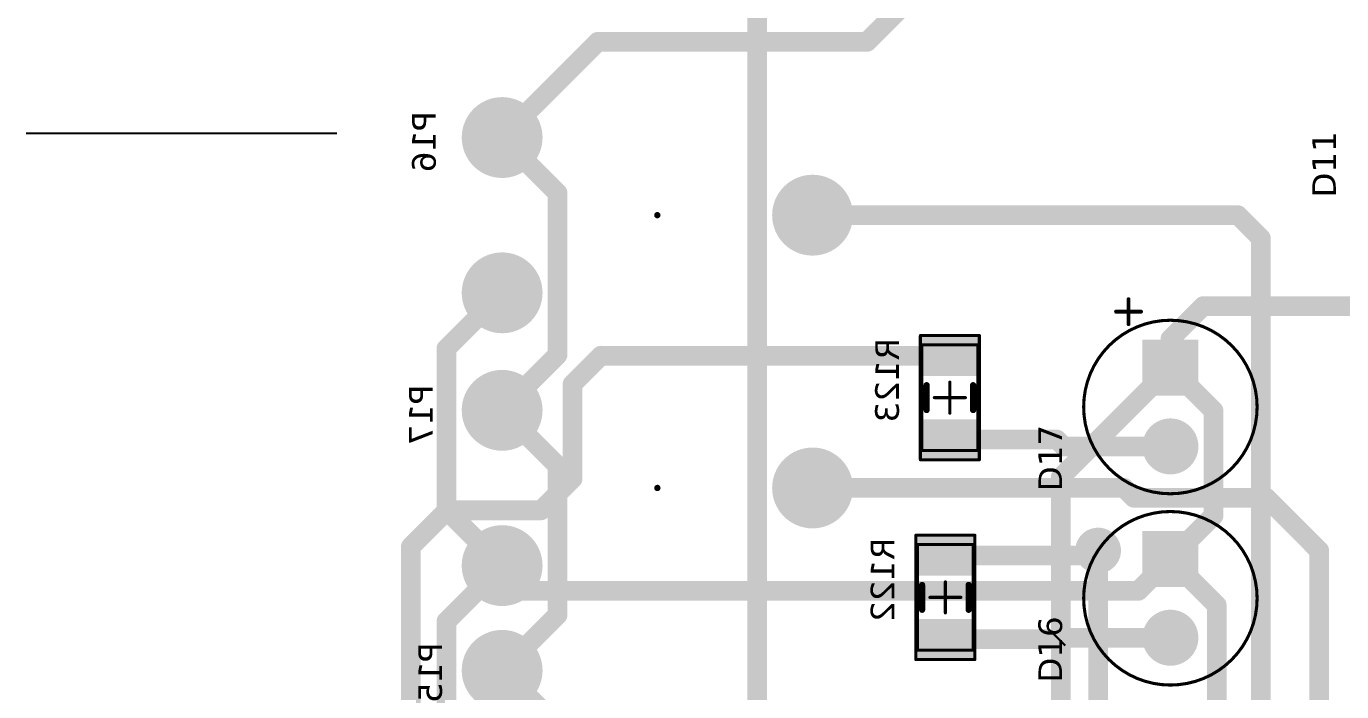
# Model space of a CAD drawing. Header units: millimetres. Extents: x 28 to 434, y 70 to 207.
# Drawn here: x 350.57 to 392.95, y 108.26 to 129.69 of the extents above; entities that cross this region are included whole.
import ezdxf

# ---------------------------------------------------------------- set-up
doc = ezdxf.new("R2010")
doc.units = ezdxf.units.MM
doc.header["$LTSCALE"] = 0.5
doc.layers.get('0').update_dxf_attribs({"color": 250})
for name, color, linetype in [('BottomLayer', 5, 'Continuous'), ('BottomOverlay', 54, 'Continuous'), ('BottomSolder', 6, 'Continuous'), ('Mechanical13', 56, 'Continuous'), ('Mechanical15', 56, 'Continuous'), ('MultiLayer', 9, 'Continuous'), ('TopLayer', 1, 'Continuous'), ('TopOverlay', 2, 'Continuous'), ('TopPaste', 8, 'Continuous'), ('TopSolder', 216, 'Continuous')]:
    doc.layers.add(name, color=color, linetype=linetype)
doc.styles.get("Standard").update_dxf_attribs({"font": 'verdana.ttf'})

# ---------------------------------------------------------------- blocks, each defined once
blk = doc.blocks.new('TRIMMER_2')
at = {"layer": 'BottomLayer', "const_width": 1.2}
for points in [[(-0.6, 5, 1), (0.6, 5, 1)], [(-3.1, -5, 1), (-1.9, -5, 1)], [(1.9, -5, 1), (3.1, -5, 1)]]:
    blk.add_lwpolyline(points, format="xyb", close=True, dxfattribs=at)
at = {"layer": 'BottomSolder'}
for points, const_width in [([(-0.651, 5, 1), (0.651, 5, 1)], 1.302), ([(-0.051, 0, 1), (0.051, 0, 1)], 0.102), ([(-3.151, -5, 1), (-1.849, -5, 1)], 1.302), ([(1.849, -5, 1), (3.151, -5, 1)], 1.302)]:
    blk.add_lwpolyline(points, format="xyb", close=True, dxfattribs=dict(at, const_width=const_width))
at = {"layer": 'MultiLayer', "const_width": 1.2}
for points in [[(-0.6, 5, 1), (0.6, 5, 1)], [(-3.1, -5, 1), (-1.9, -5, 1)], [(1.9, -5, 1), (3.1, -5, 1)]]:
    blk.add_lwpolyline(points, format="xyb", close=True, dxfattribs=at)
at = {"layer": 'TopLayer', "const_width": 1.2}
for points in [[(-0.6, 5, 1), (0.6, 5, 1)], [(-3.1, -5, 1), (-1.9, -5, 1)], [(1.9, -5, 1), (3.1, -5, 1)]]:
    blk.add_lwpolyline(points, format="xyb", close=True, dxfattribs=at)
at = {"layer": 'TopSolder'}
for points, const_width in [([(-0.651, 5, 1), (0.651, 5, 1)], 1.302), ([(-0.051, 0, 1), (0.051, 0, 1)], 0.102), ([(-3.151, -5, 1), (-1.849, -5, 1)], 1.302), ([(1.849, -5, 1), (3.151, -5, 1)], 1.302)]:
    blk.add_lwpolyline(points, format="xyb", close=True, dxfattribs=dict(at, const_width=const_width))
blk = doc.blocks.new('C1206_14')
at = {"layer": 'Mechanical13', "const_width": 0.1}
for points in [[(-1.7, 0.9), (1.7, 0.9)], [(-1.7, -0.9), (-1.7, 0.9)], [(1.7, -0.9), (1.7, 0.9)], [(-1.7, -0.9), (1.7, -0.9)]]:
    blk.add_lwpolyline(points, dxfattribs=at)
at = {"layer": 'Mechanical13', "const_width": 0.05}
for points in [[(-1.725, 0.9, 1), (-1.675, 0.9, 1)], [(-1.725, 0.9, 1), (-1.675, 0.9, 1)], [(1.675, 0.9, 1), (1.725, 0.9, 1)], [(1.675, 0.9, 1), (1.725, 0.9, 1)], [(-1.725, -0.9, 1), (-1.675, -0.9, 1)], [(-1.725, -0.9, 1), (-1.675, -0.9, 1)], [(1.675, -0.9, 1), (1.725, -0.9, 1)], [(1.675, -0.9, 1), (1.725, -0.9, 1)]]:
    blk.add_lwpolyline(points, format="xyb", close=True, dxfattribs=at)
at = {"layer": 'Mechanical15', "const_width": 0.1}
for points in [[(-2, 0.95), (2, 0.95)], [(-2, -0.95), (-2, 0.95)], [(2, -0.95), (2, 0.95)], [(0, -0.5), (0, 0.5)], [(-0.5, 0), (0.5, 0)], [(-2, -0.95), (2, -0.95)]]:
    blk.add_lwpolyline(points, dxfattribs=at)
at = {"layer": 'Mechanical15', "const_width": 0.05}
for points in [[(-2.025, 0.95, 1), (-1.975, 0.95, 1)], [(-2.025, 0.95, 1), (-1.975, 0.95, 1)], [(1.975, 0.95, 1), (2.025, 0.95, 1)], [(1.975, 0.95, 1), (2.025, 0.95, 1)], [(-0.025, 0.5, 1), (0.025, 0.5, 1)], [(-0.525, 0, 1), (-0.475, 0, 1)], [(0.475, 0, 1), (0.525, 0, 1)], [(-0.025, -0.5, 1), (0.025, -0.5, 1)], [(-2.025, -0.95, 1), (-1.975, -0.95, 1)], [(-2.025, -0.95, 1), (-1.975, -0.95, 1)], [(1.975, -0.95, 1), (2.025, -0.95, 1)], [(1.975, -0.95, 1), (2.025, -0.95, 1)]]:
    blk.add_lwpolyline(points, format="xyb", close=True, dxfattribs=at)
at = {"layer": 'TopLayer'}
for points in [[(-0.8, -0.85), (-0.8, 0.85), (-1.9, -0.85), (-1.9, 0.85)], [(1.9, -0.85), (1.9, 0.85), (0.8, -0.85), (0.8, 0.85)]]:
    blk.add_solid(points, dxfattribs=at)
at = {"layer": 'TopOverlay', "const_width": 0.2}
for points in [[(-0.4, 0.75), (0.4, 0.75)], [(-0.4, -0.75), (0.4, -0.75)]]:
    blk.add_lwpolyline(points, dxfattribs=at)
at = {"layer": 'TopOverlay', "const_width": 0.1}
for points in [[(-0.45, 0.75, 1), (-0.35, 0.75, 1)], [(0.35, 0.75, 1), (0.45, 0.75, 1)], [(-0.45, -0.75, 1), (-0.35, -0.75, 1)], [(0.35, -0.75, 1), (0.45, -0.75, 1)]]:
    blk.add_lwpolyline(points, format="xyb", close=True, dxfattribs=at)
at = {"layer": 'TopPaste'}
for points in [[(-0.8, -0.85), (-0.8, 0.85), (-1.9, -0.85), (-1.9, 0.85)], [(1.9, -0.85), (1.9, 0.85), (0.8, -0.85), (0.8, 0.85)]]:
    blk.add_solid(points, dxfattribs=at)
at = {"layer": 'TopSolder'}
for points in [[(-0.698, -0.952), (-0.698, 0.952), (-2.002, -0.952), (-2.002, 0.952)], [(2.002, -0.952), (2.002, 0.952), (0.698, -0.952), (0.698, 0.952)]]:
    blk.add_solid(points, dxfattribs=at)
blk = doc.blocks.new('C1206_15')
at = {"layer": 'Mechanical13', "const_width": 0.1}
for points in [[(-1.7, 0.9), (1.7, 0.9)], [(-1.7, -0.9), (-1.7, 0.9)], [(1.7, -0.9), (1.7, 0.9)], [(-1.7, -0.9), (1.7, -0.9)]]:
    blk.add_lwpolyline(points, dxfattribs=at)
at = {"layer": 'Mechanical13', "const_width": 0.05}
for points in [[(-1.725, 0.9, 1), (-1.675, 0.9, 1)], [(-1.725, 0.9, 1), (-1.675, 0.9, 1)], [(1.675, 0.9, 1), (1.725, 0.9, 1)], [(1.675, 0.9, 1), (1.725, 0.9, 1)], [(-1.725, -0.9, 1), (-1.675, -0.9, 1)], [(-1.725, -0.9, 1), (-1.675, -0.9, 1)], [(1.675, -0.9, 1), (1.725, -0.9, 1)], [(1.675, -0.9, 1), (1.725, -0.9, 1)]]:
    blk.add_lwpolyline(points, format="xyb", close=True, dxfattribs=at)
at = {"layer": 'Mechanical15', "const_width": 0.1}
for points in [[(-2, 0.95), (2, 0.95)], [(-2, -0.95), (-2, 0.95)], [(2, -0.95), (2, 0.95)], [(0, -0.5), (0, 0.5)], [(-0.5, 0), (0.5, 0)], [(-2, -0.95), (2, -0.95)]]:
    blk.add_lwpolyline(points, dxfattribs=at)
at = {"layer": 'Mechanical15', "const_width": 0.05}
for points in [[(-2.025, 0.95, 1), (-1.975, 0.95, 1)], [(-2.025, 0.95, 1), (-1.975, 0.95, 1)], [(1.975, 0.95, 1), (2.025, 0.95, 1)], [(1.975, 0.95, 1), (2.025, 0.95, 1)], [(-0.025, 0.5, 1), (0.025, 0.5, 1)], [(-0.525, 0, 1), (-0.475, 0, 1)], [(0.475, 0, 1), (0.525, 0, 1)], [(-0.025, -0.5, 1), (0.025, -0.5, 1)], [(-2.025, -0.95, 1), (-1.975, -0.95, 1)], [(-2.025, -0.95, 1), (-1.975, -0.95, 1)], [(1.975, -0.95, 1), (2.025, -0.95, 1)], [(1.975, -0.95, 1), (2.025, -0.95, 1)]]:
    blk.add_lwpolyline(points, format="xyb", close=True, dxfattribs=at)
at = {"layer": 'TopLayer'}
for points in [[(-0.8, -0.85), (-0.8, 0.85), (-1.9, -0.85), (-1.9, 0.85)], [(1.9, -0.85), (1.9, 0.85), (0.8, -0.85), (0.8, 0.85)]]:
    blk.add_solid(points, dxfattribs=at)
at = {"layer": 'TopOverlay', "const_width": 0.2}
for points in [[(-0.4, 0.75), (0.4, 0.75)], [(-0.4, -0.75), (0.4, -0.75)]]:
    blk.add_lwpolyline(points, dxfattribs=at)
at = {"layer": 'TopOverlay', "const_width": 0.1}
for points in [[(-0.45, 0.75, 1), (-0.35, 0.75, 1)], [(0.35, 0.75, 1), (0.45, 0.75, 1)], [(-0.45, -0.75, 1), (-0.35, -0.75, 1)], [(0.35, -0.75, 1), (0.45, -0.75, 1)]]:
    blk.add_lwpolyline(points, format="xyb", close=True, dxfattribs=at)
at = {"layer": 'TopPaste'}
for points in [[(-0.8, -0.85), (-0.8, 0.85), (-1.9, -0.85), (-1.9, 0.85)], [(1.9, -0.85), (1.9, 0.85), (0.8, -0.85), (0.8, 0.85)]]:
    blk.add_solid(points, dxfattribs=at)
at = {"layer": 'TopSolder'}
for points in [[(-0.698, -0.952), (-0.698, 0.952), (-2.002, -0.952), (-2.002, 0.952)], [(2.002, -0.952), (2.002, 0.952), (0.698, -0.952), (0.698, 0.952)]]:
    blk.add_solid(points, dxfattribs=at)
blk = doc.blocks.new('TRIMMER_60')
at = {"layer": 'BottomLayer', "const_width": 1.2}
for points in [[(-0.6, 5, 1), (0.6, 5, 1)], [(-3.1, -5, 1), (-1.9, -5, 1)], [(1.9, -5, 1), (3.1, -5, 1)]]:
    blk.add_lwpolyline(points, format="xyb", close=True, dxfattribs=at)
at = {"layer": 'BottomSolder'}
for points, const_width in [([(-0.651, 5, 1), (0.651, 5, 1)], 1.302), ([(-0.051, 0, 1), (0.051, 0, 1)], 0.102), ([(-3.151, -5, 1), (-1.849, -5, 1)], 1.302), ([(1.849, -5, 1), (3.151, -5, 1)], 1.302)]:
    blk.add_lwpolyline(points, format="xyb", close=True, dxfattribs=dict(at, const_width=const_width))
at = {"layer": 'MultiLayer', "const_width": 1.2}
for points in [[(-0.6, 5, 1), (0.6, 5, 1)], [(-3.1, -5, 1), (-1.9, -5, 1)], [(1.9, -5, 1), (3.1, -5, 1)]]:
    blk.add_lwpolyline(points, format="xyb", close=True, dxfattribs=at)
at = {"layer": 'TopLayer', "const_width": 1.2}
for points in [[(-0.6, 5, 1), (0.6, 5, 1)], [(-3.1, -5, 1), (-1.9, -5, 1)], [(1.9, -5, 1), (3.1, -5, 1)]]:
    blk.add_lwpolyline(points, format="xyb", close=True, dxfattribs=at)
at = {"layer": 'TopSolder'}
for points, const_width in [([(-0.651, 5, 1), (0.651, 5, 1)], 1.302), ([(-0.051, 0, 1), (0.051, 0, 1)], 0.102), ([(-3.151, -5, 1), (-1.849, -5, 1)], 1.302), ([(1.849, -5, 1), (3.151, -5, 1)], 1.302)]:
    blk.add_lwpolyline(points, format="xyb", close=True, dxfattribs=dict(at, const_width=const_width))
blk = doc.blocks.new('TRIMMER_61')
at = {"layer": 'BottomLayer', "const_width": 1.2}
for points in [[(-0.6, 5, 1), (0.6, 5, 1)], [(-3.1, -5, 1), (-1.9, -5, 1)], [(1.9, -5, 1), (3.1, -5, 1)]]:
    blk.add_lwpolyline(points, format="xyb", close=True, dxfattribs=at)
at = {"layer": 'BottomSolder'}
for points, const_width in [([(-0.651, 5, 1), (0.651, 5, 1)], 1.302), ([(-0.051, 0, 1), (0.051, 0, 1)], 0.102), ([(-3.151, -5, 1), (-1.849, -5, 1)], 1.302), ([(1.849, -5, 1), (3.151, -5, 1)], 1.302)]:
    blk.add_lwpolyline(points, format="xyb", close=True, dxfattribs=dict(at, const_width=const_width))
at = {"layer": 'MultiLayer', "const_width": 1.2}
for points in [[(-0.6, 5, 1), (0.6, 5, 1)], [(-3.1, -5, 1), (-1.9, -5, 1)], [(1.9, -5, 1), (3.1, -5, 1)]]:
    blk.add_lwpolyline(points, format="xyb", close=True, dxfattribs=at)
at = {"layer": 'TopLayer', "const_width": 1.2}
for points in [[(-0.6, 5, 1), (0.6, 5, 1)], [(-3.1, -5, 1), (-1.9, -5, 1)], [(1.9, -5, 1), (3.1, -5, 1)]]:
    blk.add_lwpolyline(points, format="xyb", close=True, dxfattribs=at)
at = {"layer": 'TopSolder'}
for points, const_width in [([(-0.651, 5, 1), (0.651, 5, 1)], 1.302), ([(-0.051, 0, 1), (0.051, 0, 1)], 0.102), ([(-3.151, -5, 1), (-1.849, -5, 1)], 1.302), ([(1.849, -5, 1), (3.151, -5, 1)], 1.302)]:
    blk.add_lwpolyline(points, format="xyb", close=True, dxfattribs=dict(at, const_width=const_width))
blk = doc.blocks.new('LED_B_73')
at = {"layer": 'BottomLayer', "const_width": 0.8}
blk.add_lwpolyline([(2.14, 0, 1), (2.94, 0, 1)], format="xyb", close=True, dxfattribs=at)
at = {"layer": 'BottomLayer'}
blk.add_solid([(-0.8, -0.8), (0.8, -0.8), (-0.8, 0.8), (0.8, 0.8)], dxfattribs=at)
at = {"layer": 'BottomOverlay'}
for points, const_width in [([(4.064, 0, 1), (-1.524, 0, 1)], 0.1), ([(-1.549, 0, 1), (-1.499, 0, 1)], 0.05), ([(4.039, 0, 1), (4.089, 0, 1)], 0.05)]:
    blk.add_lwpolyline(points, format="xyb", close=True, dxfattribs=dict(at, const_width=const_width))
at = {"layer": 'BottomSolder', "const_width": 0.902}
blk.add_lwpolyline([(2.089, 0, 1), (2.991, 0, 1)], format="xyb", close=True, dxfattribs=at)
at = {"layer": 'BottomSolder'}
blk.add_solid([(-0.902, -0.902), (0.902, -0.902), (-0.902, 0.902), (0.902, 0.902)], dxfattribs=at)
at = {"layer": 'MultiLayer', "const_width": 0.8}
blk.add_lwpolyline([(2.14, 0, 1), (2.94, 0, 1)], format="xyb", close=True, dxfattribs=at)
at = {"layer": 'MultiLayer'}
blk.add_solid([(-0.8, -0.8), (0.8, -0.8), (-0.8, 0.8), (0.8, 0.8)], dxfattribs=at)
at = {"layer": 'TopLayer', "const_width": 0.8}
blk.add_lwpolyline([(2.14, 0, 1), (2.94, 0, 1)], format="xyb", close=True, dxfattribs=at)
at = {"layer": 'TopLayer'}
blk.add_solid([(-0.8, -0.8), (0.8, -0.8), (-0.8, 0.8), (0.8, 0.8)], dxfattribs=at)
at = {"layer": 'TopSolder', "const_width": 0.902}
blk.add_lwpolyline([(2.089, 0, 1), (2.991, 0, 1)], format="xyb", close=True, dxfattribs=at)
at = {"layer": 'TopSolder'}
blk.add_solid([(-0.902, -0.902), (0.902, -0.902), (-0.902, 0.902), (0.902, 0.902)], dxfattribs=at)
blk = doc.blocks.new('LED_B_74')
at = {"layer": 'BottomLayer', "const_width": 0.8}
blk.add_lwpolyline([(2.14, 0, 1), (2.94, 0, 1)], format="xyb", close=True, dxfattribs=at)
at = {"layer": 'BottomLayer'}
blk.add_solid([(-0.8, -0.8), (0.8, -0.8), (-0.8, 0.8), (0.8, 0.8)], dxfattribs=at)
at = {"layer": 'BottomOverlay'}
for points, const_width in [([(4.064, 0, 1), (-1.524, 0, 1)], 0.1), ([(-1.549, 0, 1), (-1.499, 0, 1)], 0.05), ([(4.039, 0, 1), (4.089, 0, 1)], 0.05)]:
    blk.add_lwpolyline(points, format="xyb", close=True, dxfattribs=dict(at, const_width=const_width))
at = {"layer": 'BottomSolder', "const_width": 0.902}
blk.add_lwpolyline([(2.089, 0, 1), (2.991, 0, 1)], format="xyb", close=True, dxfattribs=at)
at = {"layer": 'BottomSolder'}
blk.add_solid([(-0.902, -0.902), (0.902, -0.902), (-0.902, 0.902), (0.902, 0.902)], dxfattribs=at)
at = {"layer": 'MultiLayer', "const_width": 0.8}
blk.add_lwpolyline([(2.14, 0, 1), (2.94, 0, 1)], format="xyb", close=True, dxfattribs=at)
at = {"layer": 'MultiLayer'}
blk.add_solid([(-0.8, -0.8), (0.8, -0.8), (-0.8, 0.8), (0.8, 0.8)], dxfattribs=at)
at = {"layer": 'TopLayer', "const_width": 0.8}
blk.add_lwpolyline([(2.14, 0, 1), (2.94, 0, 1)], format="xyb", close=True, dxfattribs=at)
at = {"layer": 'TopLayer'}
blk.add_solid([(-0.8, -0.8), (0.8, -0.8), (-0.8, 0.8), (0.8, 0.8)], dxfattribs=at)
at = {"layer": 'TopSolder', "const_width": 0.902}
blk.add_lwpolyline([(2.089, 0, 1), (2.991, 0, 1)], format="xyb", close=True, dxfattribs=at)
at = {"layer": 'TopSolder'}
blk.add_solid([(-0.902, -0.902), (0.902, -0.902), (-0.902, 0.902), (0.902, 0.902)], dxfattribs=at)
blk = doc.blocks.new('summing_circuit_1')
at = {"layer": 'BottomLayer', "const_width": 0.635}
for points in [[(112.4, 105.9), (114.196, 107.696)], [(114.196, 107.696), (119.388, 107.696)], [(119.388, 107.696), (121.184, 105.9)], [(121.184, 105.9), (122.98, 107.696)], [(122.98, 107.696), (127.762, 107.696)], [(107.4, 105.9), (109.185, 104.115)], [(114.399, 104.115), (116.184, 105.9)], [(116.184, 105.9), (117.97, 104.115)], [(122.772, 104.115), (124.558, 105.9)], [(124.558, 105.9), (126.343, 104.115)], [(109.185, 104.115), (114.399, 104.115)], [(117.97, 104.115), (122.772, 104.115)], [(41.344, 97.688), (138.049, 97.688)], [(109.9, 82.2), (109.9, 95.9)], [(114.807, 84.372), (118.341, 87.906)], [(118.341, 87.906), (137.506, 87.906)], [(120.7, 86.7), (137.455, 86.7)], [(114.807, 84.372), (116.197, 82.982)], [(119.577, 82.982), (120.967, 84.372)], [(120.967, 84.372), (122.459, 82.88)], [(116.197, 82.982), (119.577, 82.982)], [(122.459, 82.88), (125.726, 82.88)], [(109.9, 82.2), (110.642, 81.458)], [(110.642, 81.458), (140.517, 81.458)]]:
    blk.add_lwpolyline(points, dxfattribs=at)
at = {"layer": 'BottomLayer'}
for points, const_width in [([(114.037, 107.696, 1), (114.355, 107.696, 1)], 0.318), ([(114.037, 107.696, 1), (114.355, 107.696, 1)], 0.318), ([(119.229, 107.696, 1), (119.547, 107.696, 1)], 0.318), ([(119.229, 107.696, 1), (119.547, 107.696, 1)], 0.318), ([(122.821, 107.696, 1), (123.139, 107.696, 1)], 0.318), ([(122.821, 107.696, 1), (123.139, 107.696, 1)], 0.318), ([(107.241, 105.9, 1), (107.559, 105.9, 1)], 0.318), ([(112.241, 105.9, 1), (112.559, 105.9, 1)], 0.318), ([(116.025, 105.9, 1), (116.343, 105.9, 1)], 0.318), ([(116.025, 105.9, 1), (116.343, 105.9, 1)], 0.318), ([(121.025, 105.9, 1), (121.343, 105.9, 1)], 0.318), ([(121.025, 105.9, 1), (121.343, 105.9, 1)], 0.318), ([(124.399, 105.9, 1), (124.717, 105.9, 1)], 0.318), ([(124.399, 105.9, 1), (124.717, 105.9, 1)], 0.318), ([(109.027, 104.115, 1), (109.344, 104.115, 1)], 0.318), ([(109.027, 104.115, 1), (109.344, 104.115, 1)], 0.318), ([(114.24, 104.115, 1), (114.557, 104.115, 1)], 0.318), ([(114.24, 104.115, 1), (114.557, 104.115, 1)], 0.318), ([(117.811, 104.115, 1), (118.128, 104.115, 1)], 0.318), ([(117.811, 104.115, 1), (118.128, 104.115, 1)], 0.318), ([(122.614, 104.115, 1), (122.931, 104.115, 1)], 0.318), ([(122.614, 104.115, 1), (122.931, 104.115, 1)], 0.318), ([(109.741, 95.9, 1), (110.059, 95.9, 1)], 0.318), ([(118.183, 87.906, 1), (118.5, 87.906, 1)], 0.318), ([(118.183, 87.906, 1), (118.5, 87.906, 1)], 0.318), ([(120.382, 86.7, 1), (121.017, 86.7, 1)], 0.635), ([(120.541, 86.7, 1), (120.859, 86.7, 1)], 0.318), ([(114.648, 84.372, 1), (114.966, 84.372, 1)], 0.318), ([(114.648, 84.372, 1), (114.966, 84.372, 1)], 0.318), ([(120.808, 84.372, 1), (121.126, 84.372, 1)], 0.318), ([(120.808, 84.372, 1), (121.126, 84.372, 1)], 0.318), ([(116.038, 82.982, 1), (116.356, 82.982, 1)], 0.318), ([(116.038, 82.982, 1), (116.356, 82.982, 1)], 0.318), ([(119.418, 82.982, 1), (119.735, 82.982, 1)], 0.318), ([(119.418, 82.982, 1), (119.735, 82.982, 1)], 0.318), ([(122.3, 82.88, 1), (122.617, 82.88, 1)], 0.318), ([(122.3, 82.88, 1), (122.617, 82.88, 1)], 0.318), ([(109.741, 82.2, 1), (110.059, 82.2, 1)], 0.318), ([(109.741, 82.2, 1), (110.059, 82.2, 1)], 0.318), ([(110.484, 81.458, 1), (110.801, 81.458, 1)], 0.318), ([(110.484, 81.458, 1), (110.801, 81.458, 1)], 0.318)]:
    blk.add_lwpolyline(points, format="xyb", close=True, dxfattribs=dict(at, const_width=const_width))
at = {"layer": 'BottomSolder', "const_width": 0.737}
blk.add_lwpolyline([(120.332, 86.7, 1), (121.068, 86.7, 1)], format="xyb", close=True, dxfattribs=at)
at = {"layer": 'MultiLayer', "const_width": 0.635}
blk.add_lwpolyline([(120.382, 86.7, 1), (121.017, 86.7, 1)], format="xyb", close=True, dxfattribs=at)
at = {"layer": 'TopLayer', "const_width": 0.635}
for points in [[(119.405, 107.671), (120.574, 108.839)], [(120.574, 108.839), (153.06, 108.839)], [(119.405, 104.648), (119.405, 107.671)], [(104.318, 102.818), (107.4, 105.9)], [(121.184, 105.9), (121.996, 105.9)], [(121.996, 85.401), (121.996, 105.9)], [(118.389, 103.632), (119.405, 104.648)], [(114.425, 102.715), (115.341, 103.632)], [(115.341, 103.632), (118.389, 103.632)], [(104.318, 94.147), (104.318, 102.818)], [(114.425, 91.476), (114.425, 102.715)], [(118.684, 85.862), (118.684, 95.9)], [(99.51, 89.339), (104.318, 94.147)], [(117.125, 88.03), (117.125, 91.476)], [(120.857, 86.857), (120.857, 91.621)], [(123.557, 88.01), (123.557, 91.621)], [(117.125, 88.03), (117.347, 87.808)], [(123.507, 87.96), (123.557, 88.01)], [(123.507, 84.372), (123.507, 87.96)], [(117.347, 84.372), (117.347, 87.808)], [(120.7, 86.7), (120.857, 86.857)], [(118.684, 85.862), (118.999, 85.547)], [(118.999, 81.28), (118.999, 85.547)], [(120.967, 84.372), (121.996, 85.401)], [(112.827, 83.312), (113.887, 84.372)], [(113.887, 84.372), (114.807, 84.372)], [(112.827, 72.314), (112.827, 83.312)], [(118.999, 81.28), (120.701, 79.578)], [(120.701, 79.578), (148.2, 79.578)]]:
    blk.add_lwpolyline(points, dxfattribs=at)
at = {"layer": 'TopLayer'}
for points, const_width in [([(120.415, 108.839, 1), (120.733, 108.839, 1)], 0.318), ([(120.415, 108.839, 1), (120.733, 108.839, 1)], 0.318), ([(119.247, 107.671, 1), (119.564, 107.671, 1)], 0.318), ([(119.247, 107.671, 1), (119.564, 107.671, 1)], 0.318), ([(107.241, 105.9, 1), (107.559, 105.9, 1)], 0.318), ([(121.025, 105.9, 1), (121.343, 105.9, 1)], 0.318), ([(121.837, 105.9, 1), (122.155, 105.9, 1)], 0.318), ([(121.837, 105.9, 1), (122.155, 105.9, 1)], 0.318), ([(119.247, 104.648, 1), (119.564, 104.648, 1)], 0.318), ([(119.247, 104.648, 1), (119.564, 104.648, 1)], 0.318), ([(115.183, 103.632, 1), (115.5, 103.632, 1)], 0.318), ([(115.183, 103.632, 1), (115.5, 103.632, 1)], 0.318), ([(118.231, 103.632, 1), (118.548, 103.632, 1)], 0.318), ([(118.231, 103.632, 1), (118.548, 103.632, 1)], 0.318), ([(104.159, 102.818, 1), (104.477, 102.818, 1)], 0.318), ([(104.159, 102.818, 1), (104.477, 102.818, 1)], 0.318), ([(114.266, 102.715, 1), (114.584, 102.715, 1)], 0.318), ([(114.266, 102.715, 1), (114.584, 102.715, 1)], 0.318), ([(118.525, 95.9, 1), (118.843, 95.9, 1)], 0.318), ([(104.159, 94.147, 1), (104.477, 94.147, 1)], 0.318), ([(104.159, 94.147, 1), (104.477, 94.147, 1)], 0.318), ([(114.266, 91.476, 1), (114.584, 91.476, 1)], 0.318), ([(116.966, 91.476, 1), (117.284, 91.476, 1)], 0.318), ([(120.698, 91.621, 1), (121.016, 91.621, 1)], 0.318), ([(123.398, 91.621, 1), (123.716, 91.621, 1)], 0.318), ([(116.966, 88.03, 1), (117.284, 88.03, 1)], 0.318), ([(116.966, 88.03, 1), (117.284, 88.03, 1)], 0.318), ([(123.348, 87.96, 1), (123.666, 87.96, 1)], 0.318), ([(123.348, 87.96, 1), (123.666, 87.96, 1)], 0.318), ([(123.398, 88.01, 1), (123.716, 88.01, 1)], 0.318), ([(123.398, 88.01, 1), (123.716, 88.01, 1)], 0.318), ([(117.188, 87.808, 1), (117.506, 87.808, 1)], 0.318), ([(117.188, 87.808, 1), (117.506, 87.808, 1)], 0.318), ([(120.382, 86.7, 1), (121.017, 86.7, 1)], 0.635), ([(120.541, 86.7, 1), (120.859, 86.7, 1)], 0.318), ([(120.698, 86.857, 1), (121.016, 86.857, 1)], 0.318), ([(120.698, 86.857, 1), (121.016, 86.857, 1)], 0.318), ([(118.525, 85.862, 1), (118.843, 85.862, 1)], 0.318), ([(118.525, 85.862, 1), (118.843, 85.862, 1)], 0.318), ([(118.84, 85.547, 1), (119.158, 85.547, 1)], 0.318), ([(118.84, 85.547, 1), (119.158, 85.547, 1)], 0.318), ([(121.837, 85.401, 1), (122.155, 85.401, 1)], 0.318), ([(121.837, 85.401, 1), (122.155, 85.401, 1)], 0.318), ([(113.728, 84.372, 1), (114.046, 84.372, 1)], 0.318), ([(113.728, 84.372, 1), (114.046, 84.372, 1)], 0.318), ([(114.648, 84.372, 1), (114.966, 84.372, 1)], 0.318), ([(117.188, 84.372, 1), (117.506, 84.372, 1)], 0.318), ([(120.808, 84.372, 1), (121.126, 84.372, 1)], 0.318), ([(123.348, 84.372, 1), (123.666, 84.372, 1)], 0.318), ([(112.668, 83.312, 1), (112.986, 83.312, 1)], 0.318), ([(112.668, 83.312, 1), (112.986, 83.312, 1)], 0.318), ([(118.84, 81.28, 1), (119.158, 81.28, 1)], 0.318), ([(118.84, 81.28, 1), (119.158, 81.28, 1)], 0.318), ([(120.542, 79.578, 1), (120.86, 79.578, 1)], 0.318), ([(120.542, 79.578, 1), (120.86, 79.578, 1)], 0.318)]:
    blk.add_lwpolyline(points, format="xyb", close=True, dxfattribs=dict(at, const_width=const_width))
at = {"layer": 'TopOverlay', "const_width": 0.127}
for points in [[(113.007, 85.321), (113.007, 86.121)], [(112.607, 85.721), (113.407, 85.721)]]:
    blk.add_lwpolyline(points, dxfattribs=at)
at = {"layer": 'TopOverlay', "const_width": 0.0635}
for points in [[(112.975, 86.121, 1), (113.039, 86.121, 1)], [(112.575, 85.721, 1), (112.639, 85.721, 1)], [(113.375, 85.721, 1), (113.439, 85.721, 1)], [(112.975, 85.321, 1), (113.039, 85.321, 1)]]:
    blk.add_lwpolyline(points, format="xyb", close=True, dxfattribs=at)
at = {"layer": 'TopSolder', "const_width": 0.737}
blk.add_lwpolyline([(120.332, 86.7, 1), (121.068, 86.7, 1)], format="xyb", close=True, dxfattribs=at)
at = {"rotation": 180}
for name, p in [('TRIMMER_2', (109.9, 100.9)), ('TRIMMER_60', (118.684, 100.9)), ('TRIMMER_61', (127.058, 100.9))]:
    blk.add_blockref(name, p, dxfattribs=at)
for name, p in [('C1206_14', (115.775, 91.476)), ('C1206_15', (122.207, 91.621)), ('LED_B_73', (114.807, 84.372)), ('LED_B_74', (120.967, 84.372))]:
    blk.add_blockref(name, p)
at = {"layer": 'BottomOverlay', "text_generation_flag": 2}
for s, p in [('D17', (118.79, 87.862)), ('D16', (124.953, 87.862)), ('D11', (109.332, 79.04))]:
    blk.add_text(s, height=0.762, dxfattribs=at).set_placement(p)
at = {"layer": 'TopOverlay'}
for s, p in [('P16', (106.555, 108.04)), ('P17', (115.355, 108.14)), ('P15', (123.655, 107.84)), ('R123', (113.855, 93.12)), ('R122', (120.285, 93.266))]:
    blk.add_text(s, height=0.762, dxfattribs=at).set_placement(p)

msp = doc.modelspace()

# ---------------------------------------------------------------- linework, layer by layer
at = {"linetype": 'Continuous'}
msp.add_line((350.571, 126.25, 17), (360.571, 126.25), dxfattribs=at)

# ---------------------------------------------------------------- block references
at = {"linetype": 'Continuous', "extrusion": (2.09798e-15, 0, -1), "rotation": 270}
msp.add_blockref('summing_circuit_1', (-471.8, 233.504, 23.731), dxfattribs=at)

doc.saveas('drawing.dxf')
